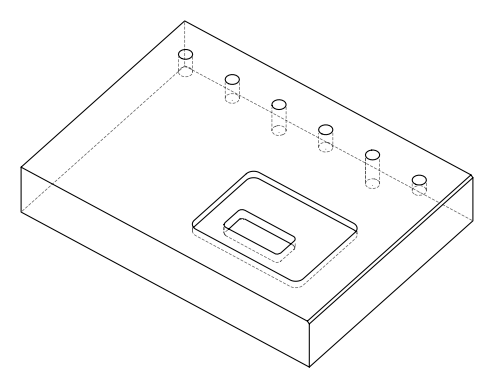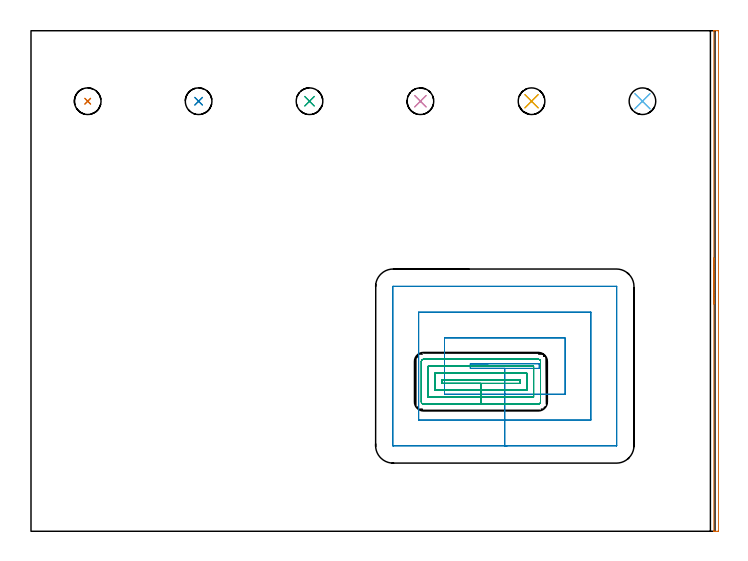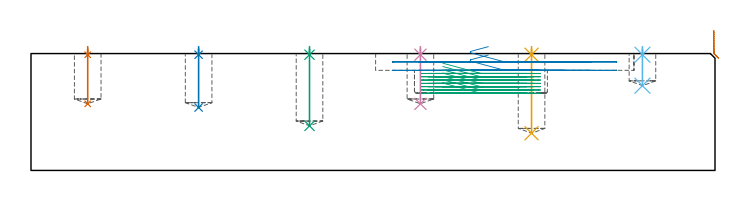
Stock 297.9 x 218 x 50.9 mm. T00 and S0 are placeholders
(PLAN: 15 operations, 4 tool changes, 12.8 min)
(1 SPOT_DRILL | STEP1POCKET | NXT0321_9005460120000 | 0.03 min | 1 mm3)
(2 SPOT_DRILL_1 | STEP1POCKET_1 | NXT0321_9005460120000 | 0.03 min | 1 mm3)
(3 SPOT_DRILL_2 | STEP1POCKET_2 | NXT0321_9005460120000 | 0.03 min | 1 mm3)
(4 SPOT_DRILL_3 | STEP1POCKET_3 | NXT0321_9005460120000 | 0.03 min | 1 mm3)
(5 SPOT_DRILL_4 | STEP1POCKET_4 | NXT0321_9005460120000 | 0.03 min | 2 mm3)
(6 SPOT_DRILL_5 | STEP1POCKET_5 | NXT0321_9005460120000 | 0.03 min | 2 mm3)
(7 DRILL_BLIND_HOLE_INTO_CENTER | STEP1POCKET | NXT0301_087 | 0.1 min | 2160 mm3)
(8 DRILL_BLIND_HOLE_INTO_CENTER_1 | STEP1POCKET_1 | NXT0301_087 | 0.1 min | 2329 mm3)
(9 DRILL_BLIND_HOLE_INTO_CENTER_2 | STEP1POCKET_2 | NXT0301_087 | 0.14 min | 3173 mm3)
(10 DRILL_BLIND_HOLE_INTO_CENTER_3 | STEP1POCKET_3 | NXT0301_087 | 0.1 min | 2159 mm3)
(11 DRILL_BLIND_HOLE_INTO_CENTER_4 | STEP1POCKET_4 | NXT0301_087 | 0.15 min | 3510 mm3)
(12 DRILL_BLIND_HOLE_INTO_CENTER_5 | STEP1POCKET_5 | NXT0301_087 | 0.07 min | 1326 mm3)
(13 AREA_MILL | FG_CHAMFER_SURFACE | UGT0205_001 | 1.89 min | 436 mm3)
(14 MILL_RECTANGULAR_POCKET | POCKET_RECTANGULAR_STRAIGHT | UGT0201_133 | Follow Part, ap 3.75, ae 75% | 3.53 min | 69036 mm3)
(15 MILL_RECTANGULAR_POCKET_1 | POCKET_RECTANGULAR_STRAIGHT_1 | NXT0201_002 | Follow Part, ap 1.5, ae 75% | 6.6 min | 14602 mm3)
(TOOL NXT0321_9005460120000 | NC Spot Drill, 142deg, 12mm, Carbide, Uncoated | D12 PA142 FL30 Z2)
(TOOL NXT0301_087 | Carbide Drill 11.6mm [860.1-1160-058A1-MM 2214] | D11.6 PA140 FL72 Z2)
(TOOL UGT0205_001 | Chamfer Mill 20 x 3 x 45 deg. | D20 FL50 Z2)
(TOOL UGT0201_133 | Carbide End Mill 15.0 | D15 FL30 Z4)
(TOOL NXT0201_002 | ENDMILL 6mm [R216.24-06050CBC13P 1620] | D6 R1 FL13 Z4)
(OP 1 SPOT_DRILL)
G17 G21 G94 G90
T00 M6
G54
G17 G0 G90 X24.7 Y187.3 S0 M3
G43 Z60.9 H0
G94 G81 G98 Z50.401 F250. R53.9
G80
M5
M2
(OP 2 SPOT_DRILL_1)
G17 G21 G94 G90
T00 M6
G54
G17 G0 G90 X73. Y187.3 S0 M3
G43 Z60.9 H0
G94 G81 G98 Z50.401 F250. R53.9
G80
M5
M2
(OP 3 SPOT_DRILL_2)
G17 G21 G94 G90
T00 M6
G54
G17 G0 G90 X121.3 Y187.3 S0 M3
G43 Z60.9 H0
G94 G81 G98 Z50.401 F250. R53.9
G80
M5
M2
(OP 4 SPOT_DRILL_3)
G17 G21 G94 G90
T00 M6
G54
G17 G0 G90 X169.6 Y187.3 S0 M3
G43 Z60.9 H0
G94 G81 G98 Z50.401 F250. R53.9
G80
M5
M2
(OP 5 SPOT_DRILL_4)
G17 G21 G94 G90
T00 M6
G54
G17 G0 G90 X218. Y187.3 S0 M3
G43 Z60.9 H0
G94 G81 G98 Z50.401 F250. R53.9
G80
M5
M2
(OP 6 SPOT_DRILL_5)
G17 G21 G94 G90
T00 M6
G54
G17 G0 G90 X266.3 Y187.3 S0 M3
G43 Z60.9 H0
G94 G81 G98 Z50.401 F250. R53.9
G80
M5
M2
(OP 7 DRILL_BLIND_HOLE_INTO_CENTER)
G17 G21 G94 G90
T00 M6
G54
G17 G0 G90 X24.7 Y187.3 S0 M3
G43 Z60.9 H1
G94 G81 G98 Z29. F250. R52.9
G80
M5
M2
(OP 8 DRILL_BLIND_HOLE_INTO_CENTER_1)
G17 G21 G94 G90
T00 M6
G54
G17 G0 G90 X73. Y187.3 S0 M3
G43 Z60.9 H1
G94 G81 G98 Z27.4 F250. R52.9
G80
M5
M2
(OP 9 DRILL_BLIND_HOLE_INTO_CENTER_2)
G17 G21 G94 G90
T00 M6
G54
G17 G0 G90 X121.3 Y187.3 S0 M3
G43 Z60.9 H1
G94 G81 G98 Z19.4 F250. R52.9
G80
M5
M2
(OP 10 DRILL_BLIND_HOLE_INTO_CENTER_3)
G17 G21 G94 G90
T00 M6
G54
G17 G0 G90 X169.6 Y187.3 S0 M3
G43 Z60.9 H1
G94 G81 G98 Z29. F250. R52.9
G80
M5
M2
(OP 11 DRILL_BLIND_HOLE_INTO_CENTER_4)
G17 G21 G94 G90
T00 M6
G54
G17 G0 G90 X218. Y187.3 S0 M3
G43 Z60.9 H1
G94 G81 G98 Z16.2 F250. R52.9
G80
M5
M2
(OP 12 DRILL_BLIND_HOLE_INTO_CENTER_5)
G17 G21 G94 G90
T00 M6
G54
G17 G0 G90 X266.3 Y187.3 S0 M3
G43 Z60.9 H1
G94 G81 G98 Z36.9 F250. R52.9
G80
M5
M2
(OP 13 AREA_MILL)
G17 G21 G94 G90
T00 M6
G54
G17 G0 G90 X297.4 Y99. S1061 M3
G43 Z60.9 H0
G94 G1 Y99.038 Z60.028 F250.
Y99.152 Z59.163
Y99.341 Z58.312
Y99.603 Z57.48
Y99.937 Z56.674
Y100.34 Z55.9
Y100.808 Z55.164
Y101.34 Z54.472
Y101.929 Z53.829
Y102.572 Z53.239
Y103.264 Z52.708
Y104. Z52.24
Y104.774 Z51.837
Y105.58 Z51.503
Y106.412 Z51.241
Y107.264 Z51.052
Y108.128 Z50.938
Y109. Z50.9
Y217.845
X297.402 Y217.991 Z50.888
X297.439 Y218. Z50.852
X297.787 Z50.512
X298.225 Z50.074
X298.844 Z49.451
X299.154 Z49.142
X299.391 Y217.998 Z48.905
X299.397 Y217.845 Z48.903
X299.4 Y217.566 Z48.9
Y0.323
X299.398 Y0.155 Z48.902
X299.391 Y0.002 Z48.905
X299.154 Y0. Z49.142
X298.844 Z49.451
X298.225 Z50.074
X297.787 Z50.512
X297.439 Z50.852
X297.402 Y0.009 Z50.888
X297.4 Y0.155 Z50.9
Y109.
Y109.872 Z50.938
Y110.737 Z51.052
Y111.588 Z51.241
Y112.42 Z51.503
Y113.226 Z51.837
Y114. Z52.24
Y114.736 Z52.708
Y115.428 Z53.239
Y116.071 Z53.829
Y116.66 Z54.472
Y117.192 Z55.164
Y117.66 Z55.9
Y118.063 Z56.674
Y118.397 Z57.48
Y118.659 Z58.312
Y118.848 Z59.163
Y118.962 Z60.028
Y119. Z60.9
M5
M2
(OP 14 MILL_RECTANGULAR_POCKET)
G17 G21 G94 G90
T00 M6
G54
G17 G0 G90 X199.168 Y72.95 S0 M3
G43 Z60.9 H0
Z53.9
G94 G1 X191.35 Z51.805 F250.
Y70.95 Z51.269
X206.35 Z47.25
X221.35 F500.
Y72.95
X191.35
Y70.95
X206.35
Y59.7
X232.6
Y84.2
X180.1
Y59.7
X206.35
Y48.45
X243.85
Y95.45
X168.85
Y48.45
X206.35
Y37.2
X255.
X255.055 Y37.205
X255.095 Y37.245
X255.1 Y37.3
Y106.6
X255.095 Y106.655
X255.055 Y106.695
X255. Y106.7
X157.7
X157.645 Y106.695
X157.605 Y106.655
X157.6 Y106.6
Y37.3
X157.605 Y37.245
X157.645 Y37.205
X157.7 Y37.2
X206.35
X207.35
G0 X199.168 Y72.95 Z50.25
G1 X191.35 Z48.155 F250.
Y70.95 Z47.619
X206.35 Z43.6
X221.35 F500.
Y72.95
X191.35
Y70.95
X206.35
Y59.7
X232.6
Y84.2
X180.1
Y59.7
X206.35
Y48.45
X243.85
Y95.45
X168.85
Y48.45
X206.35
Y37.2
X255.
X255.055 Y37.205
X255.095 Y37.245
X255.1 Y37.3
Y106.6
X255.095 Y106.655
X255.055 Y106.695
X255. Y106.7
X157.7
X157.645 Y106.695
X157.605 Y106.655
X157.6 Y106.6
Y37.3
X157.605 Y37.245
X157.645 Y37.205
X157.7 Y37.2
X206.35
X207.35
G0 Z60.9
M5
M2
(OP 15 MILL_RECTANGULAR_POCKET_1)
G17 G21 G94 G90
T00 M6
G54
G17 G0 G90 X179.374 Y64.4 S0 M3
G43 Z60.9 H1
Z46.692
G94 G1 X195.95 Z42.25 F250.
X212.9 F500.
Y65.9
X179.
Y64.4
X195.95
Y61.4
X215.9
Y68.9
X176.
Y61.4
X195.95
Y58.4
X218.9
Y71.9
X173.
Y58.4
X195.95
Y55.4
X221.
G3 X221.9 Y56.3 R0.9
G1 Y74.
G3 X221. Y74.9 R0.9
G1 X170.9
G3 X170. Y74. R0.9
G1 Y56.3
G3 X170.9 Y55.4 R0.9
G1 X195.95
X196.95
G0 X179.374 Y64.4 Z45.25
G1 X195.95 Z40.808 F250.
X212.9 F500.
Y65.9
X179.
Y64.4
X195.95
Y61.4
X215.9
Y68.9
X176.
Y61.4
X195.95
Y58.4
X218.9
Y71.9
X173.
Y58.4
X195.95
Y55.4
X221.
G3 X221.9 Y56.3 R0.9
G1 Y74.
G3 X221. Y74.9 R0.9
G1 X170.9
G3 X170. Y74. R0.9
G1 Y56.3
G3 X170.9 Y55.4 R0.9
G1 X195.95
X196.95
G0 X179.374 Y64.4 Z43.808
G1 X195.95 Z39.367 F250.
X212.9 F500.
Y65.9
X179.
Y64.4
X195.95
Y61.4
X215.9
Y68.9
X176.
Y61.4
X195.95
Y58.4
X218.9
Y71.9
X173.
Y58.4
X195.95
Y55.4
X221.
G3 X221.9 Y56.3 R0.9
G1 Y74.
G3 X221. Y74.9 R0.9
G1 X170.9
G3 X170. Y74. R0.9
G1 Y56.3
G3 X170.9 Y55.4 R0.9
G1 X195.95
X196.95
G0 X179.374 Y64.4 Z42.367
G1 X195.95 Z37.925 F250.
X212.9 F500.
Y65.9
X179.
Y64.4
X195.95
Y61.4
X215.9
Y68.9
X176.
Y61.4
X195.95
Y58.4
X218.9
Y71.9
X173.
Y58.4
X195.95
Y55.4
X221.
G3 X221.9 Y56.3 R0.9
G1 Y74.
G3 X221. Y74.9 R0.9
G1 X170.9
G3 X170. Y74. R0.9
G1 Y56.3
G3 X170.9 Y55.4 R0.9
G1 X195.95
X196.95
G0 X179.374 Y64.4 Z40.925
G1 X195.95 Z36.483 F250.
X212.9 F500.
Y65.9
X179.
Y64.4
X195.95
Y61.4
X215.9
Y68.9
X176.
Y61.4
X195.95
Y58.4
X218.9
Y71.9
X173.
Y58.4
X195.95
Y55.4
X221.
G3 X221.9 Y56.3 R0.9
G1 Y74.
G3 X221. Y74.9 R0.9
G1 X170.9
G3 X170. Y74. R0.9
G1 Y56.3
G3 X170.9 Y55.4 R0.9
G1 X195.95
X196.95
G0 X179.374 Y64.4 Z39.483
G1 X195.95 Z35.042 F250.
X212.9 F500.
Y65.9
X179.
Y64.4
X195.95
Y61.4
X215.9
Y68.9
X176.
Y61.4
X195.95
Y58.4
X218.9
Y71.9
X173.
Y58.4
X195.95
Y55.4
X221.
G3 X221.9 Y56.3 R0.9
G1 Y74.
G3 X221. Y74.9 R0.9
G1 X170.9
G3 X170. Y74. R0.9
G1 Y56.3
G3 X170.9 Y55.4 R0.9
G1 X195.95
X196.95
G0 X179.374 Y64.4 Z38.042
G1 X195.95 Z33.6 F250.
X212.9 F500.
Y65.9
X179.
Y64.4
X195.95
Y61.4
X215.9
Y68.9
X176.
Y61.4
X195.95
Y58.4
X218.9
Y71.9
X173.
Y58.4
X195.95
Y55.4
X221.
G3 X221.9 Y56.3 R0.9
G1 Y74.
G3 X221. Y74.9 R0.9
G1 X170.9
G3 X170. Y74. R0.9
G1 Y56.3
G3 X170.9 Y55.4 R0.9
G1 X195.95
X196.95
G0 Z60.9
M5
M2
